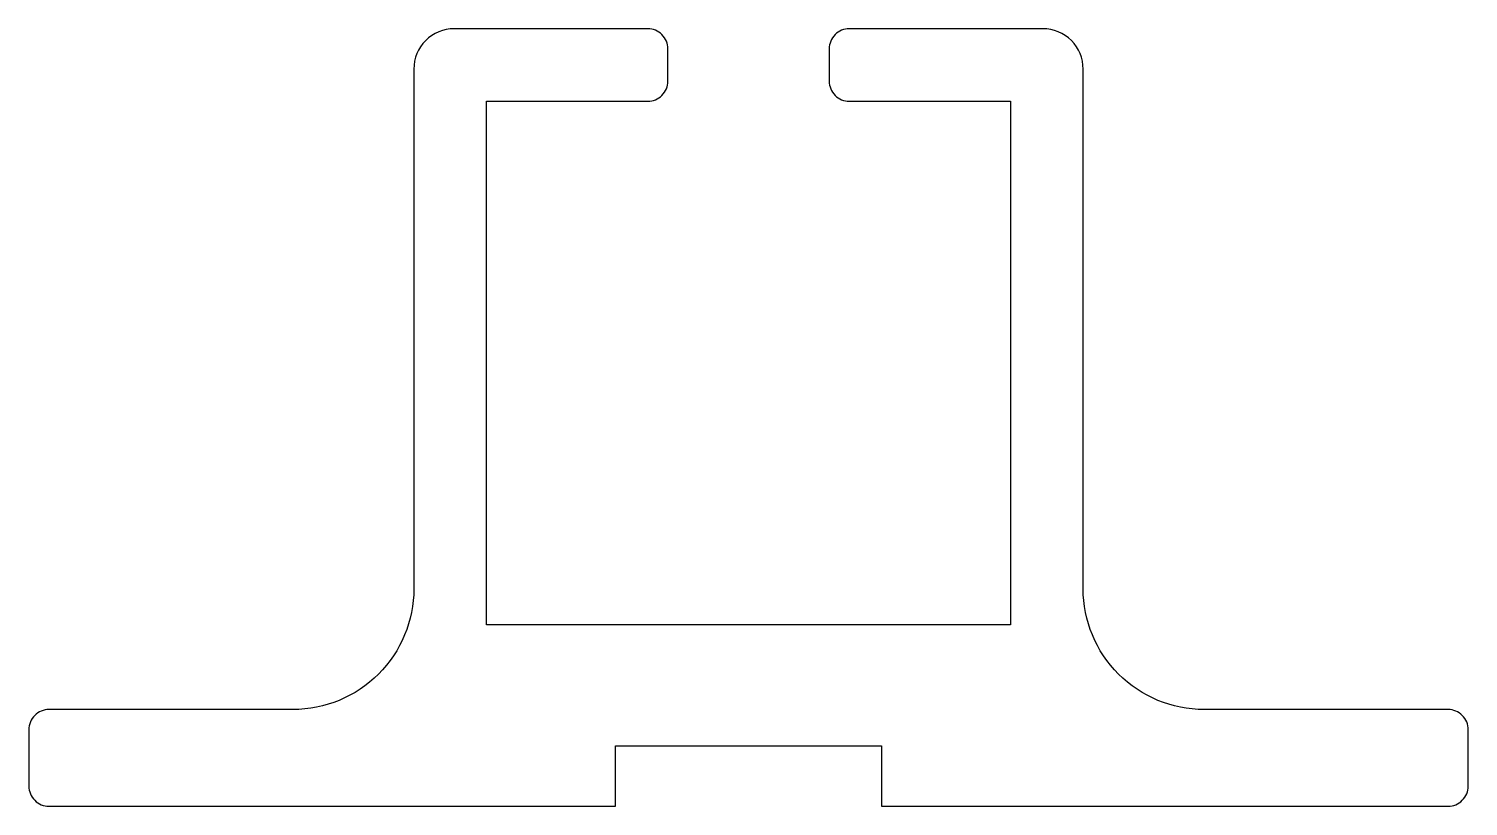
# Model space of a CAD drawing. Extents: x 214.7 to 250.4, y 294.8 to 314.1.
import ezdxf

# ---------------------------------------------------------------- set-up
doc = ezdxf.new("R2010")
doc.units = 0
doc.layers.get('0').update_dxf_attribs({"linetype": 'CONTINUOUS'})

msp = doc.modelspace()

# ---------------------------------------------------------------- linework, layer by layer
msp.add_lwpolyline([(221.298, 297.157), (215.248, 297.157, 0.414214), (214.748, 296.657), (214.748, 295.257, 0.414214), (215.248, 294.757), (229.298, 294.757), (229.298, 296.257), (235.898, 296.257), (235.898, 294.757), (249.948, 294.757, 0.414214), (250.448, 295.257), (250.448, 296.657, 0.414214), (249.948, 297.157), (243.898, 297.157, -0.414214), (240.898, 300.157), (240.898, 313.057, 0.414214), (239.898, 314.057), (235.098, 314.057, 0.414214), (234.598, 313.557), (234.598, 312.757, 0.414214), (235.098, 312.257), (239.098, 312.257), (239.098, 299.257), (226.098, 299.257), (226.098, 312.257), (230.098, 312.257, 0.414214), (230.598, 312.757), (230.598, 313.557, 0.414214), (230.098, 314.057), (225.298, 314.057, 0.414214), (224.298, 313.057), (224.298, 300.157, -0.414214)], format="xyb", close=True)

doc.saveas('drawing.dxf')
